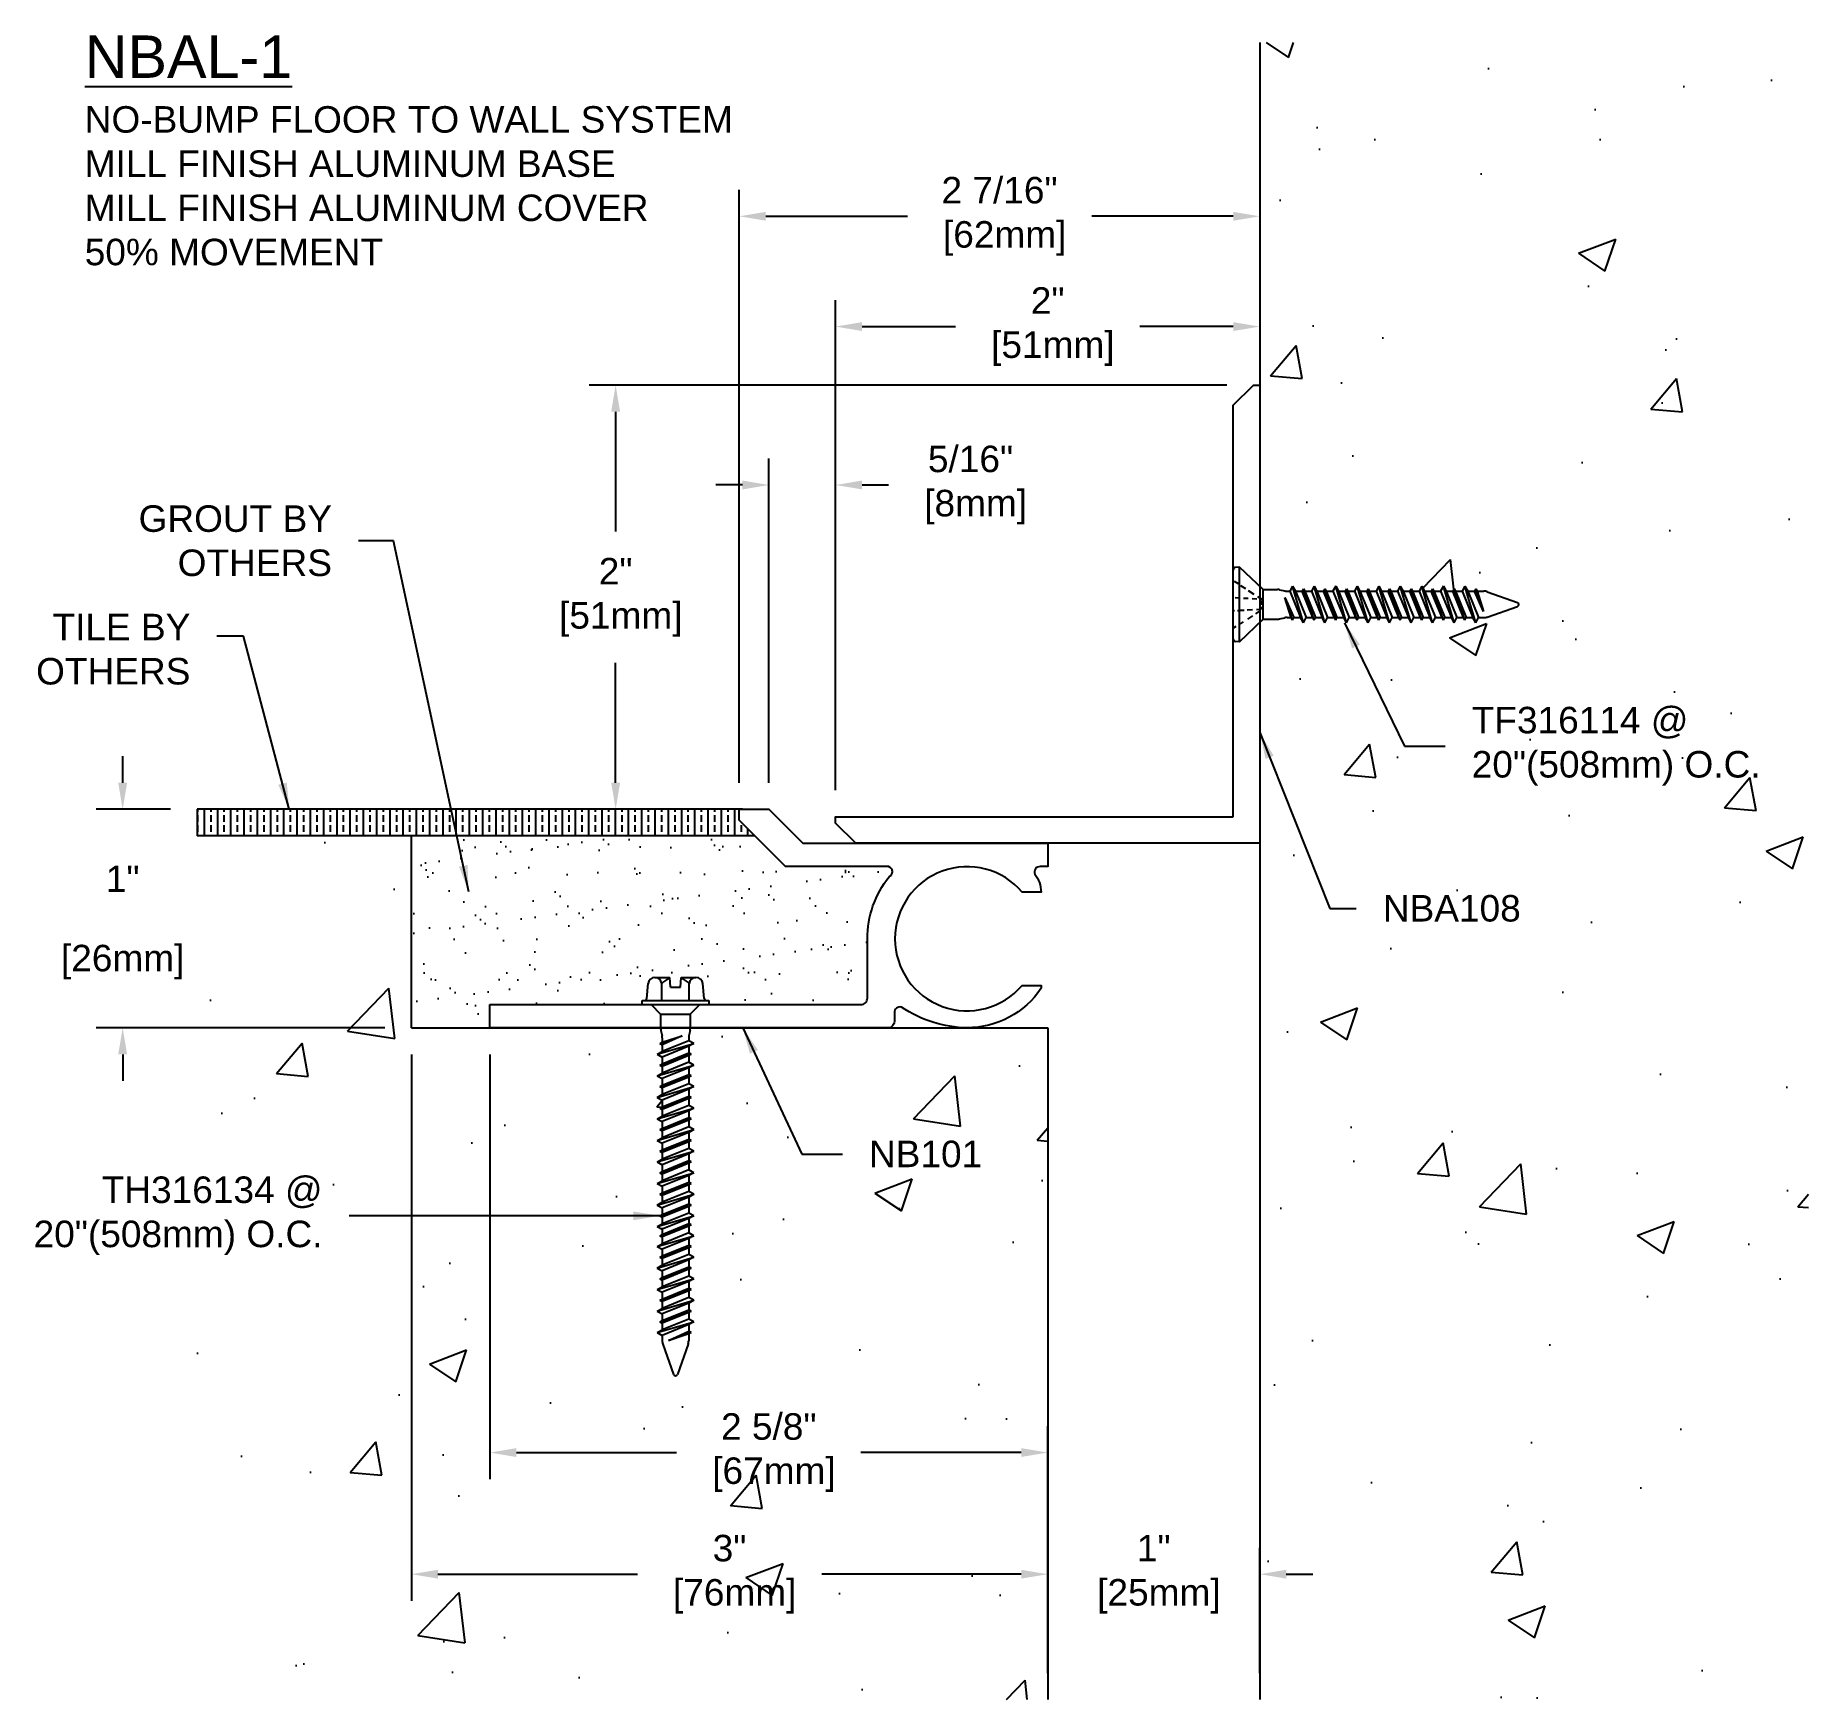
# Model space of a CAD drawing. Header units: inches. Extents: x 8.38 to 16.74, y 5.88 to 13.73.
import ezdxf

# ---------------------------------------------------------------- set-up
doc = ezdxf.new("R2010")
doc.units = ezdxf.units.IN
doc.header["$MEASUREMENT"] = 0
for name, color, linetype in [('ANCHORS', 4, 'Continuous'), ('CONDITIONS', 1, 'Continuous'), ('DIMENSIONS', 3, 'Continuous'), ('METALS', 7, 'Continuous'), ('TEXT', 2, 'Continuous')]:
    doc.layers.add(name, color=color, linetype=linetype)
doc.styles.add('ARIAL', font='arial.ttf')
doc.dimstyles.new('Arial', dxfattribs={"dimtxt": 0.125, "dimasz": 0.125, "dimexe": 0.125, "dimexo": 0.125, "dimgap": 0.125, "dimtad": 0, "dimtih": 1, "dimtoh": 1, "dimdec": 4, "dimzin": 3, "dimdsep": 46, "dimlunit": 4, "dimtxsty": 'ARIAL', "dimcen": 0.125, "dimadec": 0, "dimazin": 0, "dimtfac": 1, "dimtdec": 4, "dimtofl": 0, "dimtmove": 0, "dimatfit": 3, "dimfxl": 0, "dimfrac": 2, "dimtolj": 1, "dimtzin": 0, "dimarcsym": 0})
pattern_1 = [(50, (5.1741, 3.6602), (1.79315, -0.15688), [0.1875, -2.0625]), (355, (5.1741, 3.6602), (-0.34688, 1.88048), [0.15, -1.65]), (100.451, (5.3236, 3.6471), (1.44627, 1.7236), [0.15935, -1.75286]), (46.184, (5.1741, 4.1602), (2.6681, -0.4138), [0.28125, -3.09375]), (96.636, (5.3965, 4.1257), (2.33666, 2.4353), [0.23903, -2.6293]), (351.184, (5.1741, 4.1602), (2.33665, 2.4353), [0.225, -2.475]), (21, (5.4241, 4.0352), (1.49227, -1.00655), [0.1875, -2.0625]), (326, (5.4241, 4.0352), (0.60829, 1.81288), [0.15, -1.65]), (71.451, (5.5485, 3.9513), (2.10056, 0.80633), [0.15935, -1.75286]), (37.5, (5.17414, 3.66016), (0.0304, 0.832235), [0, -1.63, 0, -1.675, 0, -1.65625]), (7.5, (5.1741, 3.6602), (0.657674, 0.98603), [0, -0.955, 0, -1.5925, 0, -0.63125]), (327.5, (4.61664, 3.66016), (1.334556, -0.056387), [0, -0.625, 0, -1.95, 0, -2.5875]), (317.5, (4.3666, 3.6602), (1.457965, 0.25026), [0, -0.8125, 0, -1.295, 0, -1.8375])]

# ---------------------------------------------------------------- blocks, each defined once
blk = doc.blocks.new('Th316134')
for p, q in [((-0.1352, 1.779), (-0.129, 1.8501)), ((-0.0968, 1.8775), (-0.0272, 1.8775)), ((-0.0645, 1.7688), (-0.0645, 1.8501)), ((-0.0233, 1.8325), (-0.0272, 1.8775)), ((0.0232, 1.8325), (0.0272, 1.8775)), ((0.0272, 1.8775), (0.0967, 1.8775)), ((0.0645, 1.7688), (0.0645, 1.8501)), ((0.1352, 1.779), (0.129, 1.8501)), ((-0.1568, 1.75), (-0.1568, 1.7688)), ((-0.1568, 1.7688), (0.1567, 1.7688)), ((-0.0233, 1.8325), (0.0232, 1.8325)), ((0.1567, 1.7688), (0.1567, 1.75)), ((-0.1568, 1.75), (0.1567, 1.75)), ((-0.1148, 1.75), (-0.0698, 1.705)), ((-0.0698, 1.705), (-0.0698, 1.6379)), ((-0.0698, 1.705), (0.0697, 1.705)), ((0.1148, 1.75), (0.0697, 1.705)), ((0.0697, 1.705), (0.0697, 1.6379)), ((-0.0737, 1.5664), (0.0321, 1.6029)), ((-0.0687, 1.6283), (-0.0633, 1.6023)), ((-0.0623, 1.5726), (0.0321, 1.6029)), ((0.0321, 1.6029), (-0.0623, 1.5602)), ((-0.0623, 1.5927), (-0.0623, 1.5726)), ((0.0623, 1.5927), (0.0623, 1.5793)), ((0.0687, 1.6283), (0.0633, 1.6023)), ((-0.0863, 1.5156), (0.0862, 1.5664)), ((-0.0863, 1.5156), (-0.0623, 1.5285)), ((-0.0863, 1.5156), (-0.0623, 1.5027)), ((-0.0737, 1.5664), (-0.0623, 1.5726)), ((-0.0737, 1.5664), (-0.0623, 1.5602)), ((-0.0737, 1.4648), (0.0737, 1.5156)), ((0.0623, 1.5793), (-0.0623, 1.5285)), ((-0.0623, 1.5602), (-0.0623, 1.5285)), ((0.0623, 1.5535), (-0.0623, 1.5027)), ((-0.0623, 1.471), (0.0623, 1.5218)), ((0.0623, 1.5095), (-0.0623, 1.4587)), ((0.0862, 1.5664), (0.0623, 1.5793)), ((0.0862, 1.5664), (0.0623, 1.5535)), ((0.0623, 1.5535), (0.0623, 1.5218)), ((0.0737, 1.5156), (0.0623, 1.5218)), ((0.0737, 1.5156), (0.0623, 1.5095)), ((0.0623, 1.5095), (0.0623, 1.4778)), ((-0.0863, 1.4141), (0.0862, 1.4648)), ((-0.0863, 1.4141), (-0.0623, 1.427)), ((-0.0737, 1.4648), (-0.0623, 1.471)), ((-0.0737, 1.4648), (-0.0623, 1.4587)), ((-0.0623, 1.5027), (-0.0623, 1.471)), ((0.0623, 1.4778), (-0.0623, 1.427)), ((-0.0623, 1.4587), (-0.0623, 1.427)), ((0.0623, 1.4519), (-0.0623, 1.4011)), ((0.0862, 1.4648), (0.0623, 1.4778)), ((0.0862, 1.4648), (0.0623, 1.4519)), ((0.0623, 1.4519), (0.0623, 1.4202)), ((-0.0863, 1.4141), (-0.0623, 1.4011)), ((-0.0863, 1.3125), (0.0862, 1.3633)), ((-0.0737, 1.3633), (0.0737, 1.4141)), ((-0.0737, 1.3633), (-0.0623, 1.3694)), ((-0.0737, 1.3633), (-0.0623, 1.3571)), ((-0.0623, 1.3694), (0.0623, 1.4202)), ((0.0623, 1.4079), (-0.0623, 1.3571)), ((-0.0623, 1.4011), (-0.0623, 1.3694)), ((0.0623, 1.3762), (-0.0623, 1.3254)), ((-0.0623, 1.3571), (-0.0623, 1.3254)), ((0.0623, 1.3504), (-0.0623, 1.2996)), ((0.0737, 1.4141), (0.0623, 1.4202)), ((0.0737, 1.4141), (0.0623, 1.4079)), ((0.0623, 1.4079), (0.0623, 1.3762)), ((0.0862, 1.3633), (0.0623, 1.3762)), ((0.0862, 1.3633), (0.0623, 1.3504)), ((0.0623, 1.3504), (0.0623, 1.3187)), ((-0.0863, 1.3125), (-0.0623, 1.3254)), ((-0.0863, 1.3125), (-0.0623, 1.2996)), ((-0.0863, 1.2109), (0.0862, 1.2617)), ((-0.0737, 1.2617), (0.0737, 1.3125)), ((-0.0737, 1.2617), (-0.0623, 1.2679)), ((-0.0737, 1.2617), (-0.0623, 1.2556)), ((-0.0623, 1.2679), (0.0623, 1.3187)), ((0.0623, 1.3063), (-0.0623, 1.2556)), ((-0.0623, 1.2996), (-0.0623, 1.2679)), ((0.0623, 1.2746), (-0.0623, 1.2239)), ((-0.0623, 1.2556), (-0.0623, 1.2239)), ((0.0737, 1.3125), (0.0623, 1.3187)), ((0.0737, 1.3125), (0.0623, 1.3063)), ((0.0623, 1.3063), (0.0623, 1.2746)), ((0.0862, 1.2617), (0.0623, 1.2746)), ((0.0862, 1.2617), (0.0623, 1.2488)), ((-0.0863, 1.2109), (-0.0623, 1.2239)), ((-0.0863, 1.2109), (-0.0623, 1.198)), ((-0.0737, 1.1602), (0.0737, 1.2109)), ((0.0623, 1.2488), (-0.0623, 1.198)), ((-0.0623, 1.1663), (0.0623, 1.2171)), ((0.0623, 1.2048), (-0.0623, 1.154)), ((-0.0623, 1.198), (-0.0623, 1.1663)), ((0.0623, 1.1731), (-0.0623, 1.1223)), ((0.0623, 1.2488), (0.0623, 1.2171)), ((0.0737, 1.2109), (0.0623, 1.2171)), ((0.0737, 1.2109), (0.0623, 1.2048)), ((0.0623, 1.2048), (0.0623, 1.1731)), ((0.0862, 1.1602), (0.0623, 1.1731)), ((-0.0863, 1.1094), (0.0862, 1.1602)), ((-0.0863, 1.1094), (-0.0623, 1.1223)), ((-0.0863, 1.1094), (-0.0623, 1.0965)), ((-0.0737, 1.1602), (-0.0623, 1.1663)), ((-0.0737, 1.1602), (-0.0623, 1.154)), ((-0.0737, 1.0586), (0.0737, 1.1094)), ((-0.0623, 1.154), (-0.0623, 1.1223)), ((0.0623, 1.1472), (-0.0623, 1.0965)), ((-0.0623, 1.0648), (0.0623, 1.1155)), ((0.0623, 1.1032), (-0.0623, 1.0524)), ((-0.0623, 1.0965), (-0.0623, 1.0648)), ((0.0862, 1.1602), (0.0623, 1.1472)), ((0.0623, 1.1472), (0.0623, 1.1155)), ((0.0737, 1.1094), (0.0623, 1.1155)), ((0.0737, 1.1094), (0.0623, 1.1032)), ((0.0623, 1.1032), (0.0623, 1.0715)), ((-0.0863, 1.0078), (0.0862, 1.0586)), ((-0.0863, 1.0078), (-0.0623, 1.0207)), ((-0.0863, 1.0078), (-0.0623, 0.9949)), ((-0.0737, 1.0586), (-0.0623, 1.0648)), ((-0.0737, 1.0586), (-0.0623, 1.0524)), ((-0.0737, 0.957), (0.0737, 1.0078)), ((0.0623, 1.0715), (-0.0623, 1.0207)), ((-0.0623, 1.0524), (-0.0623, 1.0207)), ((0.0623, 1.0457), (-0.0623, 0.9949)), ((-0.0623, 0.9632), (0.0623, 1.014)), ((0.0862, 1.0586), (0.0623, 1.0715)), ((0.0862, 1.0586), (0.0623, 1.0457)), ((0.0623, 1.0457), (0.0623, 1.014)), ((0.0737, 1.0078), (0.0623, 1.014)), ((0.0737, 1.0078), (0.0623, 1.0016)), ((-0.0863, 0.9063), (0.0862, 0.957)), ((-0.0737, 0.957), (-0.0623, 0.9632)), ((-0.0737, 0.957), (-0.0623, 0.9509)), ((0.0623, 1.0016), (-0.0623, 0.9509)), ((-0.0623, 0.9949), (-0.0623, 0.9632)), ((0.0623, 0.97), (-0.0623, 0.9192)), ((-0.0623, 0.9509), (-0.0623, 0.9192)), ((0.0623, 0.9441), (-0.0623, 0.8933)), ((0.0623, 1.0016), (0.0623, 0.97)), ((0.0862, 0.957), (0.0623, 0.97)), ((0.0862, 0.957), (0.0623, 0.9441)), ((0.0623, 0.9441), (0.0623, 0.9124)), ((-0.0863, 0.9063), (-0.0623, 0.9192)), ((-0.0863, 0.9063), (-0.0623, 0.8933)), ((-0.0863, 0.8047), (0.0862, 0.8555)), ((-0.0737, 0.8555), (0.0737, 0.9063)), ((-0.0737, 0.8555), (-0.0623, 0.8616)), ((-0.0737, 0.8555), (-0.0623, 0.8493)), ((-0.0623, 0.8616), (0.0623, 0.9124)), ((0.0623, 0.9001), (-0.0623, 0.8493)), ((-0.0623, 0.8933), (-0.0623, 0.8616)), ((0.0623, 0.8684), (-0.0623, 0.8176)), ((-0.0623, 0.8493), (-0.0623, 0.8176)), ((0.0623, 0.8425), (-0.0623, 0.7918)), ((0.0737, 0.9063), (0.0623, 0.9124)), ((0.0737, 0.9063), (0.0623, 0.9001)), ((0.0623, 0.9001), (0.0623, 0.8684)), ((0.0862, 0.8555), (0.0623, 0.8684)), ((0.0862, 0.8555), (0.0623, 0.8425)), ((0.0623, 0.8425), (0.0623, 0.8109)), ((-0.0863, 0.8047), (-0.0623, 0.8176)), ((-0.0863, 0.8047), (-0.0623, 0.7918)), ((-0.0863, 0.7031), (0.0862, 0.7539)), ((-0.0737, 0.7539), (0.0737, 0.8047)), ((-0.0737, 0.7539), (-0.0623, 0.7601)), ((-0.0737, 0.7539), (-0.0623, 0.7477)), ((-0.0623, 0.7601), (0.0623, 0.8109)), ((0.0623, 0.7985), (-0.0623, 0.7477)), ((-0.0623, 0.7918), (-0.0623, 0.7601)), ((0.0623, 0.7668), (-0.0623, 0.716)), ((0.0737, 0.8047), (0.0623, 0.8109)), ((0.0737, 0.8047), (0.0623, 0.7985)), ((0.0623, 0.7985), (0.0623, 0.7668)), ((0.0862, 0.7539), (0.0623, 0.7668)), ((0.0862, 0.7539), (0.0623, 0.741)), ((-0.0863, 0.7031), (-0.0623, 0.716)), ((-0.0863, 0.7031), (-0.0623, 0.6902)), ((-0.0737, 0.6602), (0.0737, 0.7109)), ((-0.0623, 0.7477), (-0.0623, 0.716)), ((0.0623, 0.741), (-0.0623, 0.6902)), ((-0.0623, 0.6663), (0.0623, 0.7171)), ((0.0623, 0.7048), (-0.0623, 0.654)), ((-0.0623, 0.698), (-0.0623, 0.6663)), ((0.0623, 0.6731), (-0.0623, 0.6223)), ((0.0623, 0.7488), (0.0623, 0.7171)), ((0.0737, 0.7109), (0.0623, 0.7171)), ((0.0737, 0.7109), (0.0623, 0.7048)), ((0.0623, 0.7048), (0.0623, 0.6731)), ((0.0862, 0.6602), (0.0623, 0.6731)), ((-0.0863, 0.6094), (0.0862, 0.6602)), ((-0.0863, 0.6094), (-0.0623, 0.6223)), ((-0.0863, 0.6094), (-0.0623, 0.5965)), ((-0.0737, 0.6602), (-0.0623, 0.6663)), ((-0.0737, 0.6602), (-0.0623, 0.654)), ((-0.0737, 0.5586), (0.0737, 0.6094)), ((-0.0623, 0.654), (-0.0623, 0.6223)), ((0.0623, 0.6472), (-0.0623, 0.5965)), ((-0.0623, 0.5648), (0.0623, 0.6155)), ((0.0623, 0.6032), (-0.0623, 0.5524)), ((-0.0623, 0.5965), (-0.0623, 0.5648)), ((0.0862, 0.6602), (0.0623, 0.6472)), ((0.0623, 0.6472), (0.0623, 0.6155)), ((0.0737, 0.6094), (0.0623, 0.6155)), ((0.0737, 0.6094), (0.0623, 0.6032)), ((0.0623, 0.6032), (0.0623, 0.5715)), ((-0.0863, 0.5078), (0.0862, 0.5586)), ((-0.0863, 0.5078), (-0.0623, 0.5207)), ((-0.0863, 0.5078), (-0.0623, 0.4949)), ((-0.0737, 0.5586), (-0.0623, 0.5648)), ((-0.0737, 0.5586), (-0.0623, 0.5524)), ((-0.0737, 0.457), (0.0737, 0.5078)), ((0.0623, 0.5715), (-0.0623, 0.5207)), ((-0.0623, 0.5524), (-0.0623, 0.5207)), ((0.0623, 0.5457), (-0.0623, 0.4949)), ((-0.0623, 0.4632), (0.0623, 0.514)), ((0.0623, 0.5016), (-0.0623, 0.4509)), ((0.0862, 0.5586), (0.0623, 0.5715)), ((0.0862, 0.5586), (0.0623, 0.5457)), ((0.0623, 0.5457), (0.0623, 0.514)), ((0.0737, 0.5078), (0.0623, 0.514)), ((0.0737, 0.5078), (0.0623, 0.5016)), ((0.0623, 0.5016), (0.0623, 0.47)), ((-0.0863, 0.4063), (0.0862, 0.457)), ((-0.0863, 0.4063), (-0.0623, 0.4192)), ((-0.0737, 0.457), (-0.0623, 0.4632)), ((-0.0737, 0.457), (-0.0623, 0.4509)), ((-0.0623, 0.4949), (-0.0623, 0.4632)), ((0.0623, 0.47), (-0.0623, 0.4192)), ((-0.0623, 0.4509), (-0.0623, 0.4192)), ((0.0623, 0.4441), (-0.0623, 0.3933)), ((0.0862, 0.457), (0.0623, 0.47)), ((0.0862, 0.457), (0.0623, 0.4441)), ((0.0623, 0.4441), (0.0623, 0.4124)), ((-0.0863, 0.4063), (-0.0623, 0.3933)), ((-0.0863, 0.3047), (0.0862, 0.3555)), ((-0.0737, 0.3555), (0.0737, 0.4063)), ((-0.0737, 0.3555), (-0.0623, 0.3616)), ((-0.0737, 0.3555), (-0.0623, 0.3493)), ((-0.0623, 0.3616), (0.0623, 0.4124)), ((0.0623, 0.4001), (-0.0623, 0.3493)), ((-0.0623, 0.3933), (-0.0623, 0.3616)), ((0.0623, 0.3684), (-0.0623, 0.3176)), ((-0.0623, 0.3493), (-0.0623, 0.3176)), ((0.0623, 0.3425), (-0.0623, 0.2918)), ((0.0737, 0.4063), (0.0623, 0.4124)), ((0.0737, 0.4063), (0.0623, 0.4001)), ((0.0623, 0.4001), (0.0623, 0.3684)), ((0.0862, 0.3555), (0.0623, 0.3684)), ((0.0862, 0.3555), (0.0623, 0.3425)), ((0.0623, 0.3425), (0.0623, 0.3109)), ((-0.0863, 0.3047), (-0.0623, 0.3176)), ((-0.0863, 0.3047), (-0.0623, 0.2918)), ((-0.0863, 0.2031), (0.0862, 0.2539)), ((-0.0737, 0.2539), (0.0737, 0.3047)), ((-0.0737, 0.2539), (-0.0623, 0.2601)), ((-0.0737, 0.2539), (-0.0623, 0.2477)), ((-0.0623, 0.2601), (0.0623, 0.3109)), ((0.0623, 0.2985), (-0.0623, 0.2477)), ((-0.0623, 0.2918), (-0.0623, 0.2601)), ((0.0623, 0.2668), (-0.0623, 0.216)), ((0.0737, 0.3047), (0.0623, 0.3109)), ((0.0737, 0.3047), (0.0623, 0.2985)), ((0.0623, 0.2985), (0.0623, 0.2668)), ((0.0862, 0.2539), (0.0623, 0.2668)), ((0.0862, 0.2539), (0.0623, 0.241)), ((-0.0863, 0.2031), (-0.0623, 0.216)), ((-0.0863, 0.2031), (-0.0623, 0.1902)), ((-0.0623, 0.2477), (-0.0623, 0.216)), ((0.0623, 0.241), (-0.0623, 0.1902)), ((-0.0623, 0.1902), (-0.0623, 0.1643)), ((-0.0335, 0.1662), (0.0623, 0.2093)), ((-0.0335, 0.1662), (0.0737, 0.2031)), ((0.0623, 0.197), (-0.0335, 0.1662)), ((0.0623, 0.241), (0.0623, 0.2093)), ((0.0737, 0.2031), (0.0623, 0.2093)), ((0.0737, 0.2031), (0.0623, 0.197)), ((0.0623, 0.197), (0.0623, 0.1643)), ((-0.0596, 0.149), (-0.0096, 0.0062)), ((0.0596, 0.149), (0.0096, 0.0062))]:
    blk.add_line(p, q)
for centre, radius, start, end in [((-0.0968, 1.8448), 0.0327, 9.28497, 170.71503), ((0, 1.7879), 0.0896, 107.42152, 136.04074), ((0, 1.7879), 0.0896, 43.95926, 72.57848), ((0.0967, 1.8448), 0.0327, 9.28497, 170.71503), ((-0.1464, 1.78), 0.0112, 270, 355), ((0.1464, 1.78), 0.0112, 185, 270), ((-0.0233, 1.6379), 0.0465, 180, 191.9357), ((-0.1088, 1.5927), 0.0465, 0, 11.9357), ((0.1088, 1.5927), 0.0465, 168.0643, 180), ((0.0232, 1.6379), 0.0465, 348.0643, 0), ((-0.0158, 0.1643), 0.0465, 180, 199.30575), ((0.0158, 0.1643), 0.0465, 340.69425, 0), ((0, 0.0106), 0.0106, 204.10008, 335.89992)]:
    blk.add_arc(centre, radius, start, end)
blk = doc.blocks.new('*D8')
at = {"layer": 'Defpoints', "color": 0}
for p in [(10.1498, 9.0482), (13.1498, 6.4718), (13.1498, 5.8807)]:
    blk.add_point(p, dxfattribs=at)
at = {"layer": 'DIMENSIONS', "color": 0, "lineweight": -2}
for p, q in [((10.1498, 8.9232), (10.1498, 6.3468)), ((13.1498, 6.0057), (13.1498, 6.5968)), ((10.2748, 6.4718), (11.2151, 6.4718)), ((13.0248, 6.4718), (12.0844, 6.4718))]:
    blk.add_line(p, q, dxfattribs=at)
at = {"layer": 'DIMENSIONS', "color": 0}
for points in [[(10.2748, 6.4926), (10.2748, 6.451), (10.1498, 6.4718)], [(13.0248, 6.4926), (13.0248, 6.451), (13.1498, 6.4718)]]:
    blk.add_solid(points, dxfattribs=at)
at = {"layer": 'DIMENSIONS', "color": 0, "insert": (11.6498, 6.4718), "char_height": 0.125, "attachment_point": 5, "style": 'ARIAL'}
blk.add_mtext('\\A1;3"\\P [76mm]', dxfattribs=at)
blk = doc.blocks.new('NB101')
at = {"color": 7}
blk.add_lwpolyline([(0, 0.1097), (1.7498, 0.1097, 0.414214), (1.7798, 0.1397), (1.7798, 0.42, -0.169148), (1.8817, 0.7124, 0.705453), (1.8795, 0.7602), (1.3938, 0.7604), (1.1758, 0.9785), (1.1758, 1.0304), (1.3158, 1.0304), (1.4757, 0.8704), (2.6298, 0.8704), (2.6298, 0.76), (2.594, 0.76, 0.552863), (2.5687, 0.7246, -0.162306), (2.5988, 0.64), (2.509, 0.64, 2.723771), (2.509, 0.2), (2.5988, 0.2), (2.5988, 0.1863, -0.25024), (2.2498, 0, -0.145549), (1.9411, 0.0973, 0.525468), (1.907, 0.0706), (1.907, 0.03, -0.414214), (1.877, 0), (0, 0)], format="xyb", close=True, dxfattribs=at)
blk = doc.blocks.new('*D9')
at = {"layer": 'Defpoints', "color": 0}
for p in [(9.1394, 10.0785), (8.7887, 9.0482), (10.1498, 9.0482)]:
    blk.add_point(p, dxfattribs=at)
at = {"layer": 'DIMENSIONS', "color": 0, "lineweight": -2}
for p, q in [((8.7887, 10.2035), (8.7887, 10.3285)), ((9.0144, 10.0785), (8.6637, 10.0785)), ((10.0248, 9.0482), (8.6637, 9.0482)), ((8.7887, 8.9232), (8.7887, 8.7982))]:
    blk.add_line(p, q, dxfattribs=at)
at = {"layer": 'DIMENSIONS', "color": 0}
for points in [[(8.7678, 10.2035), (8.8095, 10.2035), (8.7887, 10.0785)], [(8.7678, 8.9232), (8.8095, 8.9232), (8.7887, 9.0482)]]:
    blk.add_solid(points, dxfattribs=at)
at = {"layer": 'DIMENSIONS', "color": 0, "char_height": 0.125, "attachment_point": 5, "style": 'ARIAL'}
for s, insert in [('\\A1;1"', (8.7887, 9.7511)), ('\\A1;[26mm]', (8.7887, 9.3583))]:
    blk.add_mtext(s, dxfattribs=dict(at, insert=insert))
blk = doc.blocks.new('*D10')
at = {"layer": 'Defpoints', "color": 0}
for p in [(10.52, 9.0482), (13.1498, 7.0453), (13.1498, 5.8807)]:
    blk.add_point(p, dxfattribs=at)
at = {"layer": 'DIMENSIONS', "color": 0, "lineweight": -2}
for p, q in [((10.52, 8.9232), (10.52, 6.9203)), ((13.1498, 6.0057), (13.1498, 7.1703)), ((10.645, 7.0453), (11.4002, 7.0453)), ((13.0248, 7.0453), (12.2695, 7.0453))]:
    blk.add_line(p, q, dxfattribs=at)
at = {"layer": 'DIMENSIONS', "color": 0}
for points in [[(10.645, 7.0661), (10.645, 7.0245), (10.52, 7.0453)], [(13.0248, 7.0661), (13.0248, 7.0245), (13.1498, 7.0453)]]:
    blk.add_solid(points, dxfattribs=at)
at = {"layer": 'DIMENSIONS', "color": 0, "insert": (11.8349, 7.0453), "char_height": 0.125, "attachment_point": 5, "style": 'ARIAL'}
blk.add_mtext('\\A1;2 5/8"\\P [67mm]', dxfattribs=at)
blk = doc.blocks.new('*D11')
at = {"layer": 'Defpoints', "color": 0}
for p in [(14.1498, 6.4718), (13.1498, 5.8807), (14.1498, 5.8807)]:
    blk.add_point(p, dxfattribs=at)
at = {"layer": 'DIMENSIONS', "color": 0, "lineweight": -2}
for p, q in [((13.1498, 6.0057), (13.1498, 6.5968)), ((14.1498, 6.0057), (14.1498, 6.5968)), ((13.0248, 6.4718), (12.8998, 6.4718)), ((14.2748, 6.4718), (14.3998, 6.4718))]:
    blk.add_line(p, q, dxfattribs=at)
at = {"layer": 'DIMENSIONS', "color": 0}
for points in [[(13.0248, 6.4926), (13.0248, 6.451), (13.1498, 6.4718)], [(14.2748, 6.4926), (14.2748, 6.451), (14.1498, 6.4718)]]:
    blk.add_solid(points, dxfattribs=at)
at = {"layer": 'DIMENSIONS', "color": 0, "insert": (13.6498, 6.4718), "char_height": 0.125, "attachment_point": 5, "style": 'ARIAL'}
blk.add_mtext('\\A1;1"\\P [25mm]', dxfattribs=at)
blk = doc.blocks.new('*D12')
at = {"layer": 'Defpoints', "color": 0}
for p in [(14.1498, 13.6937), (14.1498, 12.3549), (12.1498, 10.0436)]:
    blk.add_point(p, dxfattribs=at)
at = {"layer": 'DIMENSIONS', "color": 0, "lineweight": -2}
for p, q in [((14.1498, 13.5687), (14.1498, 12.2299)), ((12.1498, 10.1686), (12.1498, 12.4799)), ((12.2748, 12.3549), (12.7151, 12.3549)), ((14.0248, 12.3549), (13.5844, 12.3549))]:
    blk.add_line(p, q, dxfattribs=at)
at = {"layer": 'DIMENSIONS', "color": 0}
for points in [[(12.2748, 12.3757), (12.2748, 12.334), (12.1498, 12.3549)], [(14.0248, 12.3757), (14.0248, 12.334), (14.1498, 12.3549)]]:
    blk.add_solid(points, dxfattribs=at)
at = {"layer": 'DIMENSIONS', "color": 0, "insert": (13.1498, 12.3549), "char_height": 0.125, "attachment_point": 5, "style": 'ARIAL'}
blk.add_mtext('\\A1;2"\\P [51mm]', dxfattribs=at)
blk = doc.blocks.new('*D13')
at = {"layer": 'Defpoints', "color": 0}
for p in [(11.8358, 11.6079), (11.8358, 10.0785), (12.1498, 10.0436)]:
    blk.add_point(p, dxfattribs=at)
at = {"layer": 'DIMENSIONS', "color": 0, "lineweight": -2}
for p, q in [((11.8358, 10.2035), (11.8358, 11.7329)), ((12.1498, 10.1686), (12.1498, 11.7329)), ((11.7108, 11.6079), (11.5858, 11.6079)), ((12.2748, 11.6079), (12.3998, 11.6079))]:
    blk.add_line(p, q, dxfattribs=at)
at = {"layer": 'DIMENSIONS', "color": 0}
for points in [[(11.7108, 11.6288), (11.7108, 11.5871), (11.8358, 11.6079)], [(12.2748, 11.6288), (12.2748, 11.5871), (12.1498, 11.6079)]]:
    blk.add_solid(points, dxfattribs=at)
at = {"layer": 'DIMENSIONS', "color": 0, "insert": (12.7859, 11.6079), "char_height": 0.125, "attachment_point": 5, "style": 'ARIAL'}
blk.add_mtext('\\A1;5/16"\\P [8mm]', dxfattribs=at)
blk = doc.blocks.new('*D14')
at = {"layer": 'Defpoints', "color": 0}
for p in [(14.1498, 13.6937), (14.1498, 12.875), (11.6958, 10.0785)]:
    blk.add_point(p, dxfattribs=at)
at = {"layer": 'DIMENSIONS', "color": 0, "lineweight": -2}
for p, q in [((14.1498, 13.5687), (14.1498, 12.75)), ((11.6958, 10.2035), (11.6958, 13)), ((11.8208, 12.875), (12.4881, 12.875)), ((14.0248, 12.875), (13.3574, 12.875))]:
    blk.add_line(p, q, dxfattribs=at)
at = {"layer": 'DIMENSIONS', "color": 0}
for points in [[(11.8208, 12.8958), (11.8208, 12.8541), (11.6958, 12.875)], [(14.0248, 12.8958), (14.0248, 12.8541), (14.1498, 12.875)]]:
    blk.add_solid(points, dxfattribs=at)
at = {"layer": 'DIMENSIONS', "color": 0, "insert": (12.9228, 12.875), "char_height": 0.125, "attachment_point": 5, "style": 'ARIAL'}
blk.add_mtext('\\A1;2 7/16"\\P [62mm]', dxfattribs=at)
blk = doc.blocks.new('*D15')
at = {"layer": 'Defpoints', "color": 0}
for p in [(14.1198, 12.0785), (11.1128, 10.0785), (11.8358, 10.0785)]:
    blk.add_point(p, dxfattribs=at)
at = {"layer": 'DIMENSIONS', "color": 0, "lineweight": -2}
for p, q in [((13.9948, 12.0785), (10.9878, 12.0785)), ((11.1128, 11.9535), (11.1128, 11.3881)), ((11.1128, 10.2035), (11.1128, 10.769)), ((11.7108, 10.0785), (10.9878, 10.0785))]:
    blk.add_line(p, q, dxfattribs=at)
at = {"layer": 'DIMENSIONS', "color": 0}
for points in [[(11.092, 11.9535), (11.1337, 11.9535), (11.1128, 12.0785)], [(11.092, 10.2035), (11.1337, 10.2035), (11.1128, 10.0785)]]:
    blk.add_solid(points, dxfattribs=at)
at = {"layer": 'DIMENSIONS', "color": 0, "insert": (11.1128, 11.0785), "char_height": 0.125, "attachment_point": 5, "style": 'ARIAL'}
blk.add_mtext('\\A1;2"\\P [51mm]', dxfattribs=at)
blk = doc.blocks.new('TF316114')
for p, q in [((-0.1634, 0), (0.1634, 0)), ((-0.1042, -0.0127), (-0.1125, 0)), ((-0.1762, -0.0285), (-0.1747, -0.0103)), ((-0.1762, -0.0285), (0.1762, -0.0285)), ((-0.1762, -0.0285), (-0.0698, -0.141)), ((-0.0815, -0.0472), (-0.0915, -0.0321)), ((-0.0533, -0.0902), (-0.0691, -0.0662)), ((-0.0308, -0.0055), (-0.0311, -0.0002)), ((-0.0297, -0.0263), (-0.0301, -0.0195)), ((-0.0284, -0.051), (-0.0294, -0.0323)), ((-0.0263, -0.091), (-0.0277, -0.065)), ((0.0274, -0.0703), (0.0286, -0.0479)), ((0.0297, -0.0255), (0.0306, -0.0085)), ((0.0662, -0.0707), (0.0485, -0.0976)), ((0.0698, -0.141), (0.1762, -0.0285)), ((0.0898, -0.0346), (0.0746, -0.0579)), ((0.1095, -0.0045), (0.0979, -0.0223)), ((0.1762, -0.0285), (0.1747, -0.0103)), ((-0.0698, -0.141), (-0.0698, -0.2081)), ((-0.0698, -0.141), (0.0698, -0.141)), ((-0.0307, -0.1248), (-0.0441, -0.1044)), ((-0.0245, -0.1261), (-0.0253, -0.1097)), ((-0.024, -0.135), (-0.0107, -0.135)), ((-0.0018, -0.135), (0.0183, -0.135)), ((0.0373, -0.1147), (0.024, -0.135)), ((0.024, -0.135), (0.0245, -0.1246)), ((0.0253, -0.1104), (0.0264, -0.0896)), ((0.0698, -0.141), (0.0698, -0.2081)), ((-0.0737, -0.2796), (0.0321, -0.2431)), ((-0.0687, -0.2177), (-0.0633, -0.2437)), ((0.0321, -0.2431), (-0.0623, -0.2858)), ((-0.0623, -0.2734), (0.0321, -0.2431)), ((0.0687, -0.2177), (0.0633, -0.2437)), ((-0.0863, -0.3304), (0.0862, -0.2796)), ((-0.0863, -0.3304), (-0.0623, -0.3175)), ((-0.0863, -0.3304), (-0.0623, -0.3433)), ((-0.0737, -0.2796), (-0.0623, -0.2734)), ((-0.0737, -0.2796), (-0.0623, -0.2858)), ((-0.0737, -0.3812), (0.0737, -0.3304)), ((-0.0623, -0.2533), (-0.0623, -0.2734)), ((0.0622, -0.2667), (-0.0623, -0.3175)), ((-0.0623, -0.2858), (-0.0623, -0.3175)), ((0.0622, -0.2925), (-0.0623, -0.3433)), ((-0.0623, -0.375), (0.0622, -0.3242)), ((0.0622, -0.2925), (0.0622, -0.3242)), ((0.0737, -0.3304), (0.0622, -0.3242)), ((0.0737, -0.3304), (0.0622, -0.3365)), ((0.0622, -0.2533), (0.0622, -0.2667)), ((0.0862, -0.2796), (0.0622, -0.2667)), ((0.0862, -0.2796), (0.0622, -0.2925)), ((-0.0863, -0.4319), (0.0862, -0.3812)), ((-0.0737, -0.3812), (-0.0623, -0.375)), ((-0.0737, -0.3812), (-0.0623, -0.3873)), ((0.0622, -0.3365), (-0.0623, -0.3873)), ((-0.0623, -0.3433), (-0.0623, -0.375)), ((0.0622, -0.3682), (-0.0623, -0.419)), ((-0.0623, -0.3873), (-0.0623, -0.419)), ((0.0622, -0.3941), (-0.0623, -0.4449)), ((0.0622, -0.3365), (0.0622, -0.3682)), ((0.0862, -0.3812), (0.0622, -0.3682)), ((0.0862, -0.3812), (0.0622, -0.3941)), ((0.0622, -0.3941), (0.0622, -0.4258)), ((-0.0863, -0.4319), (-0.0623, -0.419)), ((-0.0863, -0.4319), (-0.0623, -0.4449)), ((-0.0863, -0.5335), (0.0862, -0.4827)), ((-0.0737, -0.4827), (0.0737, -0.4319)), ((-0.0737, -0.4827), (-0.0623, -0.4766)), ((-0.0737, -0.4827), (-0.0623, -0.4889)), ((-0.0623, -0.4766), (0.0622, -0.4258)), ((0.0622, -0.4381), (-0.0623, -0.4889)), ((-0.0623, -0.4449), (-0.0623, -0.4766)), ((0.0622, -0.4698), (-0.0623, -0.5206)), ((-0.0623, -0.4889), (-0.0623, -0.5206)), ((0.0622, -0.4956), (-0.0623, -0.5464)), ((0.0737, -0.4319), (0.0622, -0.4258)), ((0.0737, -0.4319), (0.0622, -0.4381)), ((0.0622, -0.4381), (0.0622, -0.4698)), ((0.0862, -0.4827), (0.0622, -0.4698)), ((0.0862, -0.4827), (0.0622, -0.4956)), ((0.0622, -0.4956), (0.0622, -0.5273)), ((-0.0863, -0.5335), (-0.0623, -0.5206)), ((-0.0863, -0.5335), (-0.0623, -0.5464)), ((-0.0863, -0.6351), (0.0862, -0.5843)), ((-0.0737, -0.5843), (0.0737, -0.5335)), ((-0.0737, -0.5843), (-0.0623, -0.5781)), ((-0.0737, -0.5843), (-0.0623, -0.5904)), ((-0.0623, -0.5781), (0.0622, -0.5273)), ((0.0622, -0.5397), (-0.0623, -0.5904)), ((-0.0623, -0.5464), (-0.0623, -0.5781)), ((0.0622, -0.5714), (-0.0623, -0.6221)), ((0.0737, -0.5335), (0.0622, -0.5273)), ((0.0737, -0.5335), (0.0622, -0.5397)), ((0.0622, -0.5397), (0.0622, -0.5714)), ((0.0862, -0.5843), (0.0622, -0.5714)), ((0.0862, -0.5843), (0.0622, -0.5972)), ((-0.0863, -0.6351), (-0.0623, -0.6221)), ((-0.0863, -0.6351), (-0.0623, -0.648)), ((-0.0737, -0.6858), (0.0737, -0.6351)), ((-0.0623, -0.5904), (-0.0623, -0.6221)), ((0.0622, -0.5972), (-0.0623, -0.648)), ((-0.0623, -0.6797), (0.0622, -0.6289)), ((0.0622, -0.6412), (-0.0623, -0.692)), ((-0.0623, -0.648), (-0.0623, -0.6797)), ((0.0622, -0.5972), (0.0622, -0.6289)), ((0.0737, -0.6351), (0.0622, -0.6289)), ((0.0737, -0.6351), (0.0622, -0.6412)), ((0.0622, -0.6412), (0.0622, -0.6729)), ((-0.0863, -0.7366), (0.0862, -0.6858)), ((-0.0863, -0.7366), (-0.0623, -0.7237)), ((-0.0863, -0.7366), (-0.0623, -0.7495)), ((-0.0737, -0.6858), (-0.0623, -0.6797)), ((-0.0737, -0.6858), (-0.0623, -0.692)), ((-0.0737, -0.7874), (0.0737, -0.7366)), ((0.0622, -0.6729), (-0.0623, -0.7237)), ((-0.0623, -0.692), (-0.0623, -0.7237)), ((0.0622, -0.6988), (-0.0623, -0.7495)), ((-0.0623, -0.7812), (0.0622, -0.7305)), ((0.0622, -0.7428), (-0.0623, -0.7936)), ((-0.0623, -0.7495), (-0.0623, -0.7812)), ((0.0862, -0.6858), (0.0622, -0.6729)), ((0.0862, -0.6858), (0.0622, -0.6988)), ((0.0622, -0.6988), (0.0622, -0.7305)), ((0.0737, -0.7366), (0.0622, -0.7305)), ((0.0737, -0.7366), (0.0622, -0.7428)), ((0.0622, -0.7428), (0.0622, -0.7745)), ((-0.0863, -0.8382), (0.0862, -0.7874)), ((-0.0863, -0.8382), (-0.0623, -0.8253)), ((-0.0737, -0.7874), (-0.0623, -0.7812)), ((-0.0737, -0.7874), (-0.0623, -0.7936)), ((0.0622, -0.7745), (-0.0623, -0.8253)), ((-0.0623, -0.7936), (-0.0623, -0.8253)), ((0.0622, -0.8003), (-0.0623, -0.8511)), ((-0.0623, -0.8828), (0.0622, -0.832)), ((0.0862, -0.7874), (0.0622, -0.7745)), ((0.0862, -0.7874), (0.0622, -0.8003)), ((0.0622, -0.8003), (0.0622, -0.832)), ((0.0737, -0.8382), (0.0622, -0.832)), ((-0.0863, -0.8382), (-0.0623, -0.8511)), ((-0.0863, -0.9397), (0.0862, -0.889)), ((-0.0737, -0.889), (0.0737, -0.8382)), ((-0.0737, -0.889), (-0.0623, -0.8828)), ((-0.0737, -0.889), (-0.0623, -0.8951)), ((0.0622, -0.8444), (-0.0623, -0.8951)), ((-0.0623, -0.8511), (-0.0623, -0.8828)), ((0.0622, -0.876), (-0.0623, -0.9268)), ((-0.0623, -0.8951), (-0.0623, -0.9268)), ((0.0622, -0.9019), (-0.0623, -0.9527)), ((0.0737, -0.8382), (0.0622, -0.8444)), ((0.0622, -0.8444), (0.0622, -0.876)), ((0.0862, -0.889), (0.0622, -0.876)), ((0.0862, -0.889), (0.0622, -0.9019)), ((0.0622, -0.9019), (0.0622, -0.9336)), ((-0.0863, -0.9397), (-0.0623, -0.9268)), ((-0.0863, -0.9397), (-0.0623, -0.9527)), ((-0.0863, -1.0413), (0.0862, -0.9905)), ((-0.0737, -0.9905), (0.0737, -0.9397)), ((-0.0737, -0.9905), (-0.0623, -0.9844)), ((-0.0737, -0.9905), (-0.0623, -0.9967)), ((-0.0623, -0.9844), (0.0622, -0.9336)), ((0.0622, -0.9459), (-0.0623, -0.9967)), ((-0.0623, -0.9527), (-0.0623, -0.9844)), ((0.0622, -0.9776), (-0.0623, -1.0284)), ((-0.0623, -0.9967), (-0.0623, -1.0284)), ((0.0737, -0.9397), (0.0622, -0.9336)), ((0.0737, -0.9397), (0.0622, -0.9459)), ((0.0622, -0.9459), (0.0622, -0.9776)), ((0.0862, -0.9905), (0.0622, -0.9776)), ((0.0862, -0.9905), (0.0622, -1.0035)), ((-0.0863, -1.0413), (-0.0623, -1.0284)), ((-0.0863, -1.0413), (-0.0623, -1.0542)), ((-0.0737, -1.0921), (0.0737, -1.0413)), ((-0.0737, -1.0921), (-0.0623, -1.0859)), ((0.0622, -1.0035), (-0.0623, -1.0542)), ((-0.0623, -1.0859), (0.0622, -1.0351)), ((0.0622, -1.0475), (-0.0623, -1.0983)), ((-0.0623, -1.0542), (-0.0623, -1.0859)), ((0.0622, -1.0792), (-0.0623, -1.13)), ((0.0622, -1.0035), (0.0622, -1.0351)), ((0.0737, -1.0413), (0.0622, -1.0351)), ((0.0737, -1.0413), (0.0622, -1.0475)), ((0.0622, -1.0475), (0.0622, -1.0792)), ((0.0862, -1.0921), (0.0622, -1.0792)), ((-0.0863, -1.1429), (0.0862, -1.0921)), ((-0.0863, -1.1429), (-0.0623, -1.13)), ((-0.0863, -1.1429), (-0.0623, -1.1558)), ((-0.0737, -1.0921), (-0.0623, -1.0983)), ((-0.0623, -1.0983), (-0.0623, -1.13)), ((0.0622, -1.105), (-0.0623, -1.1558)), ((-0.0623, -1.1558), (-0.0623, -1.1817)), ((-0.0335, -1.1798), (0.0622, -1.1367)), ((-0.0335, -1.1798), (0.0737, -1.1429)), ((0.0622, -1.149), (-0.0335, -1.1798)), ((0.0862, -1.0921), (0.0622, -1.105)), ((0.0622, -1.105), (0.0622, -1.1367)), ((0.0737, -1.1429), (0.0622, -1.1367)), ((0.0737, -1.1429), (0.0622, -1.149)), ((0.0622, -1.149), (0.0622, -1.1817)), ((-0.0596, -1.197), (-0.0096, -1.3398)), ((0.0596, -1.197), (0.0096, -1.3398))]:
    blk.add_line(p, q)
for centre, radius, start, end in [((-0.1634, -0.0113), 0.0112, 90, 175), ((0.1634, -0.0113), 0.0112, 5, 90), ((-0.0233, -0.2081), 0.0465, 180, 191.9357), ((-0.1088, -0.2533), 0.0465, 0, 11.9357), ((0.1087, -0.2533), 0.0465, 168.0643, 180), ((0.0233, -0.2081), 0.0465, 348.0643, 0), ((-0.0158, -1.1817), 0.0465, 180, 199.30575), ((0.0158, -1.1817), 0.0465, 340.69425, 0), ((0, -1.3354), 0.0106, 204.10008, 335.89992)]:
    blk.add_arc(centre, radius, start, end)
blk = doc.blocks.new('NBA108')
blk.add_lwpolyline([(1.875, 0.125), (1.875, 2.065), (1.97, 2.16), (2, 2.16), (2, 0), (0.095, 0), (0, 0.095), (0, 0.125)], close=True)

msp = doc.modelspace()

# ---------------------------------------------------------------- hatches: boundary and pattern name
at = {"layer": 'CONDITIONS'}
h = msp.add_hatch(dxfattribs=at)
h.set_pattern_fill('AR-CONC', color=256, scale=0.25, style=0)
h.set_pattern_definition(pattern_1)
h.paths.add_polyline_path([(16.73677, 13.69369), (14.14976, 13.69369), (14.14976, 11.12973), (14.16576, 11.11458), (14.23772, 11.11458), (14.26844, 11.10809, 0.0521265), (14.27806, 11.10708), (14.29143, 11.10708), (14.30435, 11.13108), (14.31728, 11.10708), (14.34897, 11.10708), (14.35514, 11.11853), (14.3613, 11.10708), (14.39299, 11.10708), (14.40592, 11.13108), (14.41884, 11.10708), (14.45054, 11.10708), (14.4567, 11.11853), (14.46286, 11.10708), (14.49455, 11.10708), (14.50748, 11.13108), (14.5204, 11.10708), (14.5521, 11.10708), (14.55826, 11.11853), (14.56442, 11.10708), (14.59612, 11.10708), (14.60904, 11.13108), (14.62197, 11.10708), (14.65366, 11.10708), (14.65982, 11.11853), (14.66599, 11.10708), (14.69768, 11.10708), (14.7106, 11.13108), (14.72353, 11.10708), (14.75522, 11.10708), (14.76139, 11.11853), (14.76755, 11.10708), (14.79924, 11.10708), (14.81217, 11.13108), (14.82509, 11.10708), (14.85679, 11.10708), (14.86295, 11.11853), (14.86911, 11.10708), (14.9008, 11.10708), (14.91373, 11.13108), (14.92665, 11.10708), (14.95835, 11.10708), (14.96451, 11.11853), (14.97067, 11.10708), (15.00237, 11.10708), (15.01529, 11.13108), (15.02822, 11.10708), (15.05991, 11.10708), (15.06607, 11.11853), (15.07224, 11.10708), (15.10393, 11.10708), (15.11685, 11.13108), (15.12978, 11.10708), (15.16147, 11.10708), (15.16764, 11.11853), (15.1738, 11.10708), (15.21433, 11.10708), (15.36285, 11.05506, -0.7741233), (15.36285, 11.03461), (15.21433, 10.98258), (15.18056, 10.98258), (15.16764, 10.95858), (15.15471, 10.98258), (15.12302, 10.98258), (15.11685, 10.97114), (15.11069, 10.98258), (15.079, 10.98258), (15.06607, 10.95858), (15.05315, 10.98258), (15.02146, 10.98258), (15.01529, 10.97114), (15.00913, 10.98258), (14.97744, 10.98258), (14.96451, 10.95858), (14.95159, 10.98258), (14.91989, 10.98258), (14.91373, 10.97114), (14.90757, 10.98258), (14.87587, 10.98258), (14.86295, 10.95858), (14.85002, 10.98258), (14.81833, 10.98258), (14.81217, 10.97114), (14.806, 10.98258), (14.77431, 10.98258), (14.76139, 10.95858), (14.74846, 10.98258), (14.71677, 10.98258), (14.7106, 10.97114), (14.70444, 10.98258), (14.67275, 10.98258), (14.65982, 10.95858), (14.6469, 10.98258), (14.61521, 10.98258), (14.60904, 10.97114), (14.60288, 10.98258), (14.57119, 10.98258), (14.55826, 10.95858), (14.54534, 10.98258), (14.51364, 10.98258), (14.50748, 10.97114), (14.50132, 10.98258), (14.46962, 10.98258), (14.4567, 10.95858), (14.44377, 10.98258), (14.41208, 10.98258), (14.40592, 10.97114), (14.39975, 10.98258), (14.36806, 10.98258), (14.35514, 10.95858), (14.34221, 10.98258), (14.31052, 10.98258), (14.30435, 10.97114), (14.29819, 10.98258), (14.27806, 10.98258, 0.0521265), (14.26844, 10.98158), (14.23772, 10.97508), (14.16576, 10.97508), (14.14976, 10.95994), (14.14976, 10.04362), (14.14976, 5.88074), (16.73677, 5.88074)])
h.paths.add_polyline_path([(15.73039, 6.098), (16.27839, 6.098), (16.27839, 5.9105), (15.73039, 5.9105)], flags=24)
h.paths.add_polyline_path([(15.11755, 10.59484), (16.49434, 10.59484), (16.49434, 10.15774), (15.11755, 10.15774)], flags=24)
h = msp.add_hatch(dxfattribs=at)
h.set_pattern_fill('ANSI33', color=256, scale=0.25, angle=45, style=0)
h.set_pattern_definition([(90, (5.17414, 3.66016), (-0.0625, 1e-17), []), (90, (5.20539, 3.69141), (-0.0625, 1e-17), [0.03125, -0.015625])])
h.paths.add_polyline_path([(11.69576, 10.07855), (9.13939, 10.07855), (9.13939, 9.95355), (11.76887, 9.95355), (11.69576, 10.0267)])
h = msp.add_hatch(dxfattribs=at)
h.set_pattern_fill('AR-CONC', color=256, scale=0.25, style=0)
h.set_pattern_definition(pattern_1)
h.paths.add_polyline_path([(10.14976, 9.04819), (10.14976, 9.95355), (9.13939, 9.95355), (9.13939, 5.88074), (13.14976, 5.88074), (13.14976, 9.04819), (11.46461, 9.04819), (11.46461, 9.04575, -0.0521265), (11.4636, 9.03613), (11.45811, 9.01016, 0.0521265), (11.45711, 9.00055), (11.45711, 8.98718), (11.48111, 8.97425), (11.45711, 8.96133), (11.45711, 8.92963), (11.46855, 8.92347), (11.45711, 8.91731), (11.45711, 8.88561), (11.48111, 8.87269), (11.45711, 8.85976), (11.45711, 8.82807), (11.46855, 8.82191), (11.45711, 8.81574), (11.45711, 8.78405), (11.48111, 8.77113), (11.45711, 8.7582), (11.45711, 8.72651), (11.46855, 8.72035), (11.45711, 8.71418), (11.45711, 8.68249), (11.48111, 8.66956), (11.45711, 8.65664), (11.45711, 8.62495), (11.46855, 8.61878), (11.45711, 8.61262), (11.45711, 8.58093), (11.48111, 8.568), (11.45711, 8.55508), (11.45711, 8.52338), (11.46855, 8.51722), (11.45711, 8.51106), (11.45711, 8.47936), (11.48111, 8.46644), (11.45711, 8.45351), (11.45711, 8.42182), (11.46855, 8.41566), (11.45711, 8.40949), (11.45711, 8.3778), (11.48111, 8.36488), (11.45711, 8.35195), (11.45711, 8.32026), (11.46855, 8.3141), (11.45711, 8.30793), (11.45711, 8.27624), (11.48111, 8.26331), (11.45711, 8.25039), (11.45711, 8.2187), (11.46855, 8.21253), (11.45711, 8.20637), (11.45711, 8.17468), (11.48111, 8.16175), (11.45711, 8.14883), (11.45711, 8.12495), (11.46855, 8.11878), (11.45711, 8.11262), (11.45711, 8.08093), (11.48111, 8.068), (11.45711, 8.05508), (11.45711, 8.02338), (11.46855, 8.01722), (11.45711, 8.01106), (11.45711, 7.97936), (11.48111, 7.96644), (11.45711, 7.95351), (11.45711, 7.92182), (11.46855, 7.91566), (11.45711, 7.90949), (11.45711, 7.8778), (11.48111, 7.86488), (11.45711, 7.85195), (11.45711, 7.82026), (11.46855, 7.8141), (11.45711, 7.80793), (11.45711, 7.77624), (11.48111, 7.76331), (11.45711, 7.75039), (11.45711, 7.7187), (11.46855, 7.71253), (11.45711, 7.70637), (11.45711, 7.67468), (11.48111, 7.66175), (11.45711, 7.64883), (11.45711, 7.61713), (11.46855, 7.61097), (11.45711, 7.60481), (11.45711, 7.57218, -0.084437), (11.45449, 7.55681), (11.4045, 7.41409, -0.6481666), (11.38522, 7.41409), (11.33522, 7.55681, -0.084437), (11.33261, 7.57218), (11.33261, 7.59805), (11.30861, 7.61097), (11.33261, 7.6239), (11.33261, 7.65559), (11.32116, 7.66175), (11.33261, 7.66792), (11.33261, 7.69961), (11.30861, 7.71253), (11.33261, 7.72546), (11.33261, 7.75715), (11.32116, 7.76331), (11.33261, 7.76948), (11.33261, 7.80117), (11.30861, 7.8141), (11.33261, 7.82702), (11.33261, 7.85871), (11.32116, 7.86488), (11.33261, 7.87104), (11.33261, 7.90273), (11.30861, 7.91566), (11.33261, 7.92858), (11.33261, 7.96028), (11.32116, 7.96644), (11.33261, 7.9726), (11.33261, 8.0043), (11.30861, 8.01722), (11.33261, 8.03015), (11.33261, 8.06184), (11.32116, 8.068), (11.33261, 8.07417), (11.33261, 8.09805), (11.30861, 8.11097), (11.33261, 8.1239), (11.33261, 8.15559), (11.32116, 8.16175), (11.33261, 8.16792), (11.33261, 8.19961), (11.30861, 8.21253), (11.33261, 8.22546), (11.33261, 8.25715), (11.32116, 8.26331), (11.33261, 8.26948), (11.33261, 8.30117), (11.30861, 8.3141), (11.33261, 8.32702), (11.33261, 8.35871), (11.32116, 8.36488), (11.33261, 8.37104), (11.33261, 8.40273), (11.30861, 8.41566), (11.33261, 8.42858), (11.33261, 8.46028), (11.32116, 8.46644), (11.33261, 8.4726), (11.33261, 8.5043), (11.30861, 8.51722), (11.33261, 8.53015), (11.33261, 8.56184), (11.32116, 8.568), (11.33261, 8.57417), (11.33261, 8.60586), (11.30861, 8.61878), (11.33261, 8.63171), (11.33261, 8.6634), (11.32116, 8.66956), (11.33261, 8.67573), (11.33261, 8.70742), (11.30861, 8.72035), (11.33261, 8.73327), (11.33261, 8.76496), (11.32116, 8.77113), (11.33261, 8.77729), (11.33261, 8.80898), (11.30861, 8.82191), (11.33261, 8.83483), (11.33261, 8.86653), (11.32116, 8.87269), (11.33261, 8.87885), (11.33261, 8.91055), (11.30861, 8.92347), (11.33261, 8.9364), (11.33261, 8.96809), (11.32116, 8.97425), (11.33261, 8.98042), (11.33261, 9.00055, 0.0521265), (11.3316, 9.01016), (11.32611, 9.03613, -0.0521265), (11.32511, 9.04575), (11.32511, 9.04819), (10.51995, 9.04819)])
h.paths.add_polyline_path([(11.38569, 6.67129), (11.91383, 6.67129), (11.91383, 6.2723), (11.38569, 6.2723)], flags=24)
h.paths.add_polyline_path([(11.56993, 7.24559), (12.09978, 7.24559), (12.09978, 6.84499), (11.56993, 6.84499)], flags=24)
h.paths.add_polyline_path([(8.38532, 8.3803), (9.76211, 8.3803), (9.76211, 7.9432), (8.38532, 7.9432)], flags=9)
h.paths.add_polyline_path([(12.27592, 8.54777), (12.827, 8.54777), (12.827, 8.35763), (12.27592, 8.35763)], flags=24)
h = msp.add_hatch(dxfattribs=at)
h.set_pattern_fill('AR-SAND', color=256, scale=0.125, style=0)
h.set_pattern_definition([(37.5, (5.17414, 3.66016), (-0.007874, 0.240853), [0, -0.19, 0, -0.2125, 0, -0.203125]), (7.5, (5.17414, 3.66016), (0.221222, 0.352768), [0, -0.1025, 0, -0.17125, 0, -0.065625]), (327.5, (5.0204, 3.66016), (0.3892677, 0.0007074), [0, -0.0625, 0, -0.225, 0, -0.29375]), (317.5, (5.0204, 3.66016), (0.375766, 0.10971), [0, -0.03125, 0, -0.1475, 0, -0.16875])])
h.paths.add_polyline_path([(12.40164, 9.76056, 0.7054534), (12.3994, 9.80837), (11.91378, 9.80856), (11.76887, 9.95355), (10.14976, 9.95355), (10.14976, 9.04819), (10.51995, 9.04819), (10.51995, 9.15785), (11.23811, 9.15785), (11.23811, 9.1766), (11.24843, 9.1766, 0.3888787), (11.25964, 9.18687), (11.26586, 9.25794, -0.3675075), (11.29811, 9.28535), (11.36767, 9.28535), (11.37161, 9.24035), (11.41811, 9.24035), (11.42204, 9.28535), (11.49161, 9.28535, -0.3675075), (11.52386, 9.25794), (11.53007, 9.18687, 0.3888787), (11.54128, 9.1766), (11.55161, 9.1766), (11.55161, 9.15785), (12.26976, 9.15785, 0.4142136), (12.29976, 9.18785), (12.29976, 9.46811, -0.1691913)])

# ---------------------------------------------------------------- linework, layer by layer
for p, q in [((14.14976, 13.69369), (14.14976, 5.88074)), ((11.69576, 10.07855), (9.13939, 10.07855)), ((9.13939, 10.07855), (9.13939, 9.95355)), ((11.76887, 9.95355), (9.13939, 9.95355)), ((10.14976, 9.04819), (10.14976, 9.95355)), ((10.14976, 9.04819), (13.14976, 9.04819)), ((13.14976, 9.04819), (13.14976, 5.88074))]:
    msp.add_line(p, q, dxfattribs=at)

# ---------------------------------------------------------------- block references
msp.add_blockref('NBA108', (12.14976, 9.91862))
at = {"layer": 'ANCHORS', "rotation": 90}
msp.add_blockref('TF316114', (14.02476, 11.04483), dxfattribs=at)
at = {"layer": 'ANCHORS'}
msp.add_blockref('Th316134', (11.39486, 7.40785), dxfattribs=at)
at = {"layer": 'METALS'}
msp.add_blockref('NB101', (10.51995, 9.04819), dxfattribs=at)

# ---------------------------------------------------------------- texts
at = {"layer": 'TEXT', "insert": (8.60967, 13.72766), "char_height": 0.2, "width": 3.78125, "attachment_point": 1, "style": 'ARIAL'}
msp.add_mtext('{\\LNBAL-1\\P\\H0.625x;\\lNO-BUMP FLOOR TO WALL SYSTEM\\PMILL FINISH ALUMINUM BASE\\PMILL FINISH ALUMINUM COVER\\P50% MOVEMENT}', dxfattribs=at)
at = {"layer": 'TEXT', "char_height": 0.125, "style": 'ARIAL'}
for s, insert, attachment_point in [('GROUT BY\\POTHERS', (9.77547, 11.34437), 6), ('TILE BY\\POTHERS', (9.10799, 10.83297), 6), ('TF316114 @\\P20"(508mm) O.C.', (15.1488, 10.37629), 4), ('NBA108', (14.72979, 9.61104), 4), ('NB101', (12.30717, 8.4527), 4), ('TH316134 @\\P20"(508mm) O.C.', (9.73086, 8.16175), 6)]:
    msp.add_mtext(s, dxfattribs=dict(at, insert=insert, attachment_point=attachment_point))

# ---------------------------------------------------------------- dimensions: what is measured, and where the dimension line sits
at = {"layer": 'DIMENSIONS'}
for base, p1, p2, picture, middle in [((14.14976, 12.87498), (11.69576, 10.07855), (14.14976, 13.69369), '*D14', (12.92276, 12.87498)), ((14.14976, 12.35486), (12.14976, 10.04362), (14.14976, 13.69369), '*D12', (13.14976, 12.35486)), ((11.83576, 11.60794), (12.14976, 10.04362), (11.83576, 10.07855), '*D13', (12.78589, 11.60794)), ((13.14976, 6.4718), (10.14976, 9.04819), (13.14976, 5.88074), '*D8', (11.64976, 6.4718)), ((13.14976, 7.04529), (10.51995, 9.04819), (13.14976, 5.88074), '*D10', (11.83486, 7.04529)), ((14.14976, 6.4718), (13.14976, 5.88074), (14.14976, 5.88074), '*D11', (13.64976, 6.4718))]:
    dim = msp.add_linear_dim(base=base, p1=p1, p2=p2, dimstyle='Arial', override={"dimpost": '\\X'}, dxfattribs=at)
    dim.commit()
    dim.dimension.update_dxf_attribs({"geometry": picture, "text_midpoint": middle, "dimtype": 160})
dim = msp.add_linear_dim(base=(11.11282, 10.07855), p1=(14.11976, 12.07855), p2=(11.83576, 10.07855), angle=90, dimstyle='Arial', override={"dimpost": '\\X'}, dxfattribs=at)
dim.commit()
dim.dimension.update_dxf_attribs({"geometry": '*D15', "text_midpoint": (11.11282, 11.07855), "dimtype": 160})
dim = msp.add_linear_dim(base=(8.78868, 9.04819), p1=(9.13939, 10.07855), p2=(10.14976, 9.04819), angle=90, dimstyle='Arial', override={"dimpost": '\\X'}, dxfattribs=at)
dim.commit()
dim.dimension.update_dxf_attribs({"geometry": '*D9', "text_midpoint": (8.78868, 9.56337)})

# ---------------------------------------------------------------- leaders
at = {"layer": 'TEXT'}
for points in [[(10.4205, 9.68979), (10.06615, 11.34437), (9.90047, 11.34437)], [(14.54858, 10.95858), (14.83174, 10.37629), (15.0238, 10.37629)], [(9.57431, 10.07855), (9.35799, 10.89547), (9.23299, 10.89547)], [(14.14976, 10.44007), (14.47979, 9.61104), (14.60479, 9.61104)], [(11.71175, 9.04819), (11.99012, 8.4527), (12.18217, 8.4527)], [(11.32116, 8.16175), (9.85586, 8.16175)]]:
    msp.add_leader(points, dimstyle='Arial', dxfattribs=at)

doc.saveas('drawing.dxf')
